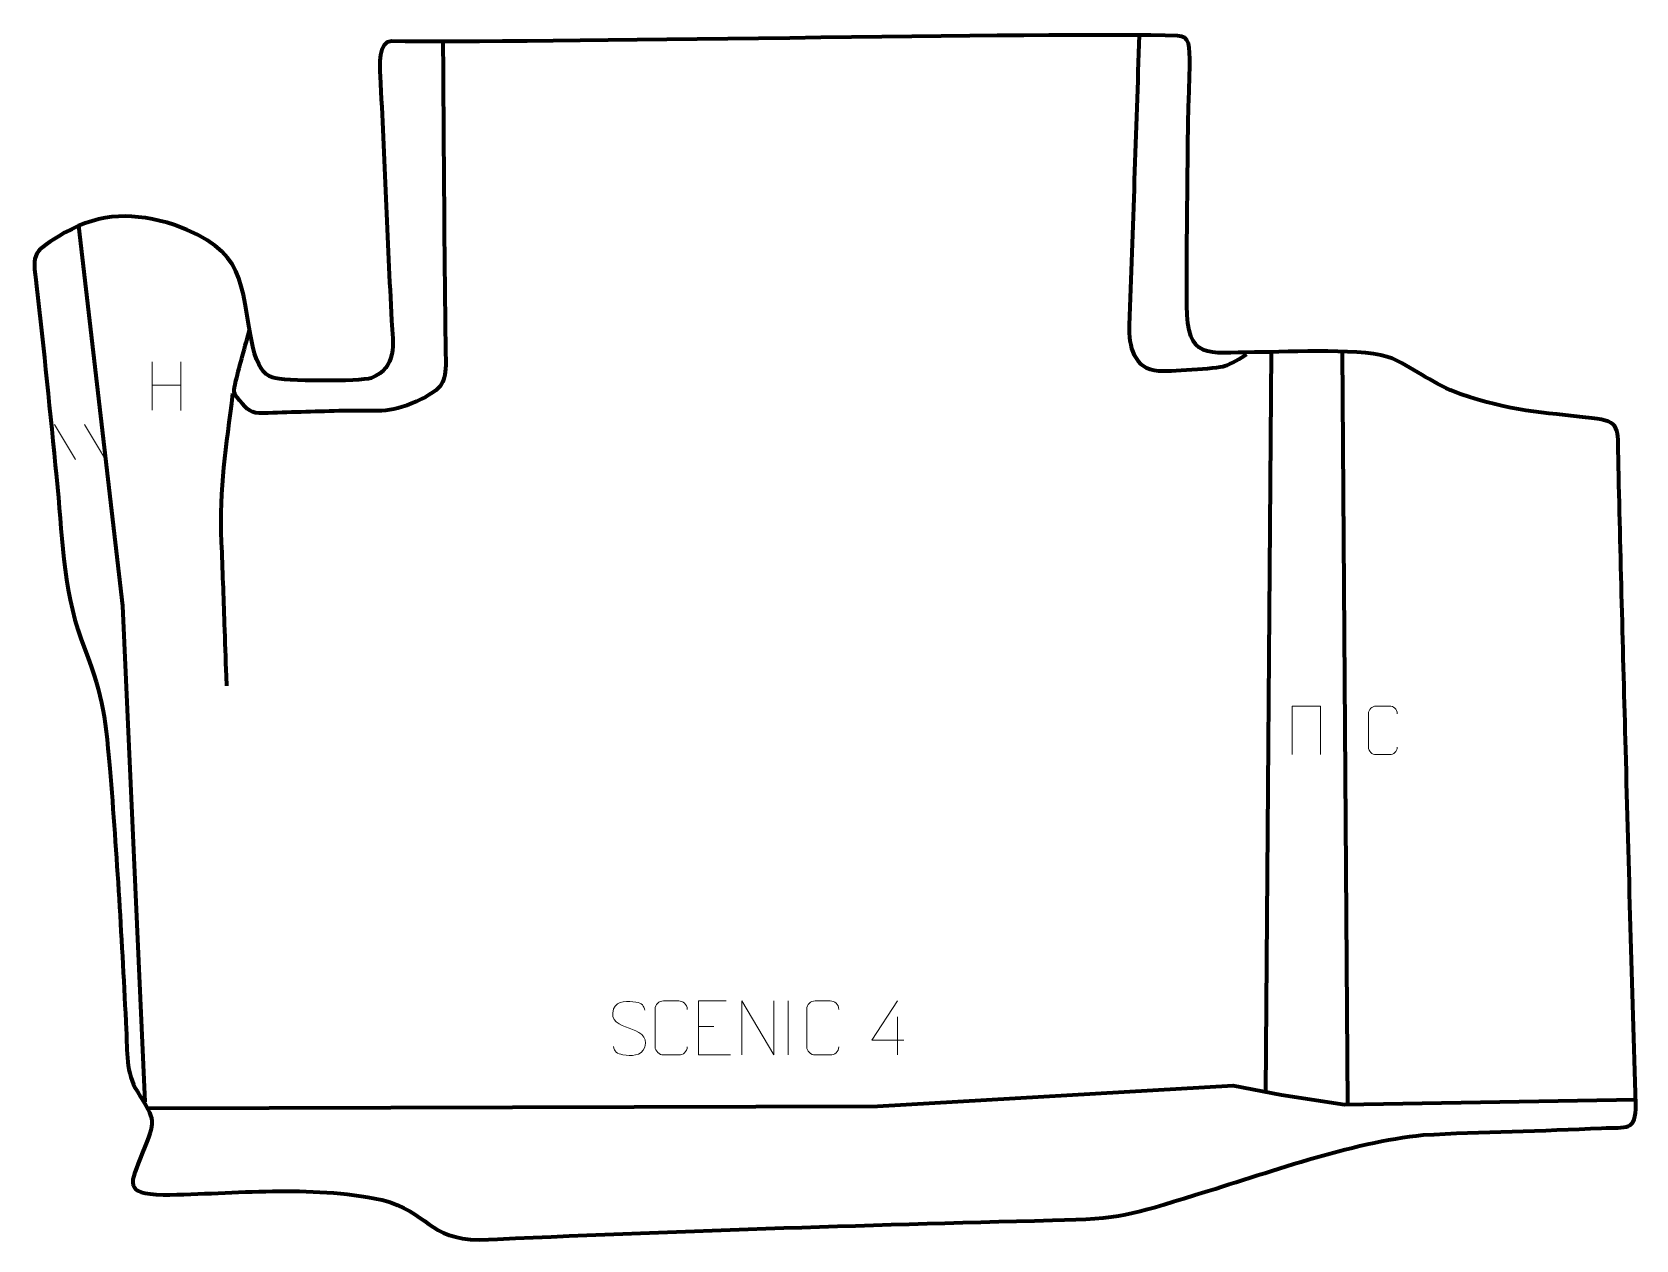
# Model space of a CAD drawing. Header units: millimetres. Extents: x -667 to 74, y 171 to 728.
import ezdxf

# ---------------------------------------------------------------- set-up
doc = ezdxf.new("R2010")
doc.units = ezdxf.units.MM
doc.header["$MEASUREMENT"] = 0
doc.layers.add('layer 2', color=7, linetype='Continuous')
doc.layers.add('layer 3', color=7, linetype='Continuous')

msp = doc.modelspace()

# ---------------------------------------------------------------- linework, layer by layer
at = {"layer": 'layer 2', "color": 140, "lineweight": 158}
for points, knots in [([(-155.8498, 726.8221), (-157.3786, 682.1978), (-158.8032, 637.568), (-160.5195, 592.951), (-160.5195, 592.951), (-160.7401, 583.154), (-158.5151, 572.7004), (-146.874, 571.7967), (-146.874, 571.7967), (-142.8703, 571.4858), (-120.0326, 572.9203), (-116.3358, 574.0725), (-116.3358, 574.0725), (-113.4572, 574.9697), (-109.0137, 577.8113), (-106.3722, 579.4624)], [0, 0, 0, 0, 0.2, 0.2, 0.2, 0.2, 0.4, 0.4, 0.4, 0.4, 0.6, 0.6, 0.6, 0.6, 1, 1, 1, 1]), ([(-477.3836, 723.8588), (-476.9804, 674.635), (-476.8377, 625.4074), (-476.0589, 576.1881), (-476.0589, 576.1881), (-475.9045, 566.4307), (-478.186, 563.3286), (-487.0548, 558.9191), (-487.0548, 558.9191), (-500.9748, 551.9981), (-506.2242, 553.4382), (-521.2298, 553.3561), (-521.2298, 553.3561), (-522.643, 553.3483), (-524.0453, 553.3273), (-525.458, 553.2994), (-525.458, 553.2994), (-537.0738, 553.0047), (-548.6874, 552.6488), (-560.2998, 552.2413), (-560.2998, 552.2413), (-565.984, 552.0403), (-567.6123, 553.7711), (-571.2534, 558.1763), (-571.2534, 558.1763), (-574.3872, 561.9678), (-574.1482, 561.9664), (-572.9378, 567.1726), (-572.9378, 567.1726), (-571.1775, 574.7438), (-568.6382, 583.1614), (-566.6077, 590.7955)], [0, 0, 0, 0, 0.11111111, 0.11111111, 0.11111111, 0.11111111, 0.22222222, 0.22222222, 0.22222222, 0.22222222, 0.33333333, 0.33333333, 0.33333333, 0.33333333, 0.44444444, 0.44444444, 0.44444444, 0.44444444, 0.55555556, 0.55555556, 0.55555556, 0.55555556, 0.66666667, 0.66666667, 0.66666667, 0.66666667, 0.77777778, 0.77777778, 0.77777778, 0.77777778, 1, 1, 1, 1]), ([(-645.6764, 638.72), (-645.6764, 638.72), (-625.3546, 463.3778), (-625.3546, 463.3778), (-625.3546, 463.3778), (-625.3546, 463.3778), (-614.9699, 234.2483), (-614.9699, 234.2483)], [0, 0, 0, 0, 0.33333333, 0.33333333, 0.33333333, 0.33333333, 1, 1, 1, 1]), ([(-574.4518, 561.3047), (-577.5917, 536.4394), (-580.6741, 518.192), (-579.7022, 492.6837), (-579.7022, 492.6837), (-579.2233, 480.1127), (-578.7411, 467.5424), (-578.3157, 454.9695), (-578.3157, 454.9695), (-578.0481, 446.9408), (-577.7804, 438.912), (-577.5128, 430.8833), (-577.5128, 430.8833), (-577.5128, 430.8833), (-577.3623, 426.3671), (-577.3623, 426.3671)], [0, 0, 0, 0, 0.2, 0.2, 0.2, 0.2, 0.4, 0.4, 0.4, 0.4, 0.6, 0.6, 0.6, 0.6, 1, 1, 1, 1]), ([(-613.7862, 231.3161), (-613.7862, 231.3161), (-276.6999, 232.2638), (-276.6999, 232.2638), (-276.6999, 232.2638), (-276.6999, 232.2638), (-112.3935, 241.7888), (-112.3935, 241.7888), (-112.3935, 241.7888), (-112.3935, 241.7888), (-90.1686, 237.5555), (-90.1686, 237.5555), (-90.1686, 237.5555), (-90.1686, 237.5555), (-61.1303, 232.9913), (-61.1303, 232.9913), (-61.1303, 232.9913), (-61.1303, 232.9913), (73.4261, 235.3774), (73.4261, 235.3774)], [0, 0, 0, 0, 0.16666667, 0.16666667, 0.16666667, 0.16666667, 0.33333333, 0.33333333, 0.33333333, 0.33333333, 0.5, 0.5, 0.5, 0.5, 0.66666667, 0.66666667, 0.66666667, 0.66666667, 1, 1, 1, 1])]:
    msp.add_open_spline(points, degree=3, knots=knots, dxfattribs=at)
for points in [[(-97.3399, 238.9214), (-97.3399, 238.9214), (-94.7414, 580.5271), (-94.7414, 580.5271)], [(-59.5399, 233.0195), (-59.5399, 233.0195), (-61.9158, 580.7299), (-61.9158, 580.7299)]]:
    msp.add_open_spline(points, degree=3, dxfattribs=at)
at = {"layer": 'layer 2', "color": 250, "lineweight": 9}
for points in [[(-611.5645, 575.9144), (-611.5645, 575.9144), (-611.5645, 553.7217), (-611.5645, 553.7217)], [(-598.4488, 575.9144), (-598.4488, 575.9144), (-598.4488, 553.5641), (-598.4488, 553.5641)], [(-611.547, 565.272), (-611.547, 565.272), (-598.4488, 565.272), (-598.4488, 565.272)], [(-656.7486, 547.0709), (-656.7486, 547.0709), (-647.0408, 530.9406), (-647.0408, 530.9406)], [(-642.828, 547.0709), (-642.828, 547.0709), (-633.1202, 530.9406), (-633.1202, 530.9406)], [(-317.9566, 280.8929), (-317.9566, 280.8929), (-317.9566, 255.9188), (-317.9566, 255.9188)], [(-359.3895, 269.0029), (-359.3895, 269.0029), (-352.2214, 269.0029), (-352.2214, 269.0029)], [(-267.4899, 273.5835), (-267.4899, 273.5835), (-267.4899, 255.9188), (-267.4899, 255.9188)]]:
    msp.add_open_spline(points, degree=3, dxfattribs=at)
for points, knots in [([(-85.2787, 394.6413), (-85.2787, 394.6413), (-85.2787, 416.9916), (-85.2787, 416.9916), (-85.2787, 416.9916), (-85.2787, 416.9916), (-72.1604, 416.9916), (-72.1604, 416.9916), (-72.1604, 416.9916), (-72.1604, 416.9916), (-72.1604, 394.6413), (-72.1604, 394.6413)], [0, 0, 0, 0, 0.25, 0.25, 0.25, 0.25, 0.5, 0.5, 0.5, 0.5, 1, 1, 1, 1]), ([(-36.6976, 398.061), (-36.8228, 395.98), (-38.325, 394.6548), (-40.2487, 394.6451), (-40.2487, 394.6451), (-42.3373, 394.6454), (-44.4259, 394.6454), (-46.5142, 394.6451), (-46.5142, 394.6451), (-48.2384, 394.5507), (-50.0048, 396.2386), (-49.9948, 398.0454), (-49.9948, 398.0454), (-49.9944, 403.2136), (-49.9944, 408.3813), (-49.9948, 413.5487), (-49.9948, 413.5487), (-49.991, 415.4638), (-48.4265, 417.0037), (-46.4986, 416.9916), (-46.4986, 416.9916), (-44.4156, 416.9916), (-42.3321, 416.9916), (-40.2487, 416.9916), (-40.2487, 416.9916), (-38.5052, 417.0234), (-36.7215, 415.6875), (-36.6976, 413.5041)], [0, 0, 0, 0, 0.125, 0.125, 0.125, 0.125, 0.25, 0.25, 0.25, 0.25, 0.375, 0.375, 0.375, 0.375, 0.5, 0.5, 0.5, 0.5, 0.625, 0.625, 0.625, 0.625, 0.75, 0.75, 0.75, 0.75, 1, 1, 1, 1]), ([(-391.3792, 268.384), (-395.6275, 269.8544), (-400.5356, 271.6502), (-398.5305, 277.1705), (-398.5305, 277.1705), (-397.027, 281.3104), (-391.8134, 280.9219), (-388.2098, 280.3208), (-388.2098, 280.3208), (-385.3492, 279.8436), (-384.4845, 278.6304), (-384.1739, 276.5463)], [0, 0, 0, 0, 0.25, 0.25, 0.25, 0.25, 0.5, 0.5, 0.5, 0.5, 1, 1, 1, 1]), ([(-364.5336, 259.7468), (-364.6734, 257.4234), (-366.3506, 255.9438), (-368.4983, 255.933), (-368.4983, 255.933), (-370.8302, 255.9334), (-373.1621, 255.9334), (-375.4936, 255.933), (-375.4936, 255.933), (-377.4186, 255.8276), (-379.3907, 257.7121), (-379.3795, 259.7294), (-379.3795, 259.7294), (-379.3791, 265.4995), (-379.3791, 271.2692), (-379.3795, 277.0385), (-379.3795, 277.0385), (-379.3753, 279.1766), (-377.6286, 280.8958), (-375.4762, 280.8823), (-375.4762, 280.8823), (-373.1505, 280.8823), (-370.8244, 280.8823), (-368.4983, 280.8823), (-368.4983, 280.8823), (-366.5517, 280.9178), (-364.5603, 279.4263), (-364.5336, 276.9887)], [0, 0, 0, 0, 0.125, 0.125, 0.125, 0.125, 0.25, 0.25, 0.25, 0.25, 0.375, 0.375, 0.375, 0.375, 0.5, 0.5, 0.5, 0.5, 0.625, 0.625, 0.625, 0.625, 0.75, 0.75, 0.75, 0.75, 1, 1, 1, 1]), ([(-346.5156, 280.8826), (-346.5156, 280.8826), (-359.3895, 280.8826), (-359.3895, 280.8826), (-359.3895, 280.8826), (-359.3895, 280.8826), (-359.3895, 255.929), (-359.3895, 255.929), (-359.3895, 255.929), (-359.3895, 255.929), (-344.5237, 255.929), (-344.5237, 255.929)], [0, 0, 0, 0, 0.25, 0.25, 0.25, 0.25, 0.5, 0.5, 0.5, 0.5, 1, 1, 1, 1]), ([(-339.284, 255.9291), (-339.284, 255.9291), (-339.284, 280.8826), (-339.284, 280.8826), (-339.284, 280.8826), (-339.284, 280.8826), (-324.6292, 255.9291), (-324.6292, 255.9291), (-324.6292, 255.9291), (-324.6292, 255.9291), (-324.6292, 280.8826), (-324.6292, 280.8826)], [0, 0, 0, 0, 0.25, 0.25, 0.25, 0.25, 0.5, 0.5, 0.5, 0.5, 1, 1, 1, 1]), ([(-294.5336, 259.7468), (-294.6734, 257.4234), (-296.3506, 255.9438), (-298.4983, 255.933), (-298.4983, 255.933), (-300.8302, 255.9334), (-303.1621, 255.9334), (-305.4936, 255.933), (-305.4936, 255.933), (-307.4186, 255.8276), (-309.3907, 257.7121), (-309.3795, 259.7294), (-309.3795, 259.7294), (-309.3791, 265.4995), (-309.3791, 271.2692), (-309.3795, 277.0385), (-309.3795, 277.0385), (-309.3753, 279.1766), (-307.6286, 280.8958), (-305.4762, 280.8823), (-305.4762, 280.8823), (-303.1505, 280.8823), (-300.8244, 280.8823), (-298.4983, 280.8823), (-298.4983, 280.8823), (-296.5517, 280.9178), (-294.5603, 279.4263), (-294.5336, 276.9887)], [0, 0, 0, 0, 0.125, 0.125, 0.125, 0.125, 0.25, 0.25, 0.25, 0.25, 0.375, 0.375, 0.375, 0.375, 0.5, 0.5, 0.5, 0.5, 0.625, 0.625, 0.625, 0.625, 0.75, 0.75, 0.75, 0.75, 1, 1, 1, 1]), ([(-264.5458, 262.8224), (-264.5458, 262.8224), (-279.3675, 262.8224), (-279.3675, 262.8224), (-279.3675, 262.8224), (-279.3675, 262.8224), (-267.4899, 280.8929), (-267.4899, 280.8929)], [0, 0, 0, 0, 0.33333333, 0.33333333, 0.33333333, 0.33333333, 1, 1, 1, 1]), ([(-391.3792, 268.3839), (-387.3606, 266.7372), (-382.3311, 264.8489), (-384.1651, 259.4886), (-384.1651, 259.4886), (-385.6249, 255.2222), (-390.5357, 255.4789), (-394.2618, 256.0336), (-394.2618, 256.0336), (-397.0118, 256.4434), (-398.2327, 257.6569), (-398.6107, 259.7691)], [0, 0, 0, 0, 0.25, 0.25, 0.25, 0.25, 0.5, 0.5, 0.5, 0.5, 1, 1, 1, 1])]:
    msp.add_open_spline(points, degree=3, knots=knots, dxfattribs=at)
at = {"layer": 'layer 3', "color": 242, "lineweight": 158}
msp.add_open_spline([(-138.1999, 726.5275), (-132.3974, 726.3419), (-132.4451, 721.8563), (-132.5174, 712.7658), (-132.5174, 712.7658), (-132.5946, 703.0573), (-133.1927, 693.2558), (-133.2891, 683.3956), (-133.2891, 683.3956), (-133.5392, 656.3727), (-134.0007, 628.992), (-133.8359, 601.9977), (-133.8359, 601.9977), (-133.6809, 576.5915), (-124.5107, 580.2006), (-102.6157, 580.3881), (-102.6157, 580.3881), (-85.5355, 580.5338), (-50.5557, 582.5091), (-38.8373, 577.4562), (-38.8373, 577.4562), (-27.1071, 571.9349), (-20.4977, 565.8057), (-7.4403, 561.0906), (-7.4403, 561.0906), (15.6957, 553.1063), (29.6418, 552.7102), (53.1919, 550.0278), (53.1919, 550.0278), (66.7935, 548.4785), (65.0986, 544.9402), (65.3909, 531.8573), (65.3909, 531.8573), (66.3956, 486.889), (67.5758, 441.9577), (68.8018, 396.9941), (68.8018, 396.9941), (70.29, 342.3703), (71.6676, 287.7266), (73.5019, 233.1141), (73.5019, 233.1141), (73.369, 220.4189), (69.5614, 222.7965), (57.5965, 222.159), (57.5965, 222.159), (30.2003, 220.7592), (2.4676, 220.6066), (-24.7915, 218.9925), (-24.7915, 218.9925), (-57.8987, 215.7308), (-97.6171, 201.1397), (-129.9489, 191.3095), (-129.9489, 191.3095), (-159.6343, 182.1561), (-164.0538, 180.3361), (-195.9449, 179.5944), (-195.9449, 179.5944), (-284.1265, 177.4191), (-372.3133, 174.6317), (-460.426, 170.5286), (-460.426, 170.5286), (-484.4112, 170.9072), (-483.7224, 183.3555), (-505.5715, 189.0637), (-505.5715, 189.0637), (-539.9616, 196.0636), (-572.1402, 191.8416), (-606.6102, 191.2922), (-606.6102, 191.2922), (-625.0658, 192.2099), (-621.8542, 195.9561), (-616.0264, 210.8443), (-616.0264, 210.8443), (-610.1313, 225.9044), (-609.7739, 225.2528), (-618.4602, 239.0415), (-618.4602, 239.0415), (-623.8493, 247.5963), (-623.1407, 257.6601), (-623.6192, 267.6474), (-623.6192, 267.6474), (-625.5995, 307.6664), (-627.9101, 348.3322), (-631.186, 388.2525), (-631.186, 388.2525), (-633.5794, 415.0716), (-634.5432, 422.506), (-644.4238, 447.8506), (-644.4238, 447.8506), (-653.106, 471.7566), (-653.1764, 497.6323), (-655.7775, 522.8217), (-655.7775, 522.8217), (-658.8243, 552.0747), (-661.571, 581.8442), (-665.0631, 610.9954), (-665.0631, 610.9954), (-667.0686, 627.3826), (-666.9196, 626.4199), (-651.8947, 635.6391), (-651.8947, 635.6391), (-634.9372, 645.113), (-619.795, 644.9505), (-601.5224, 639.2467), (-601.5224, 639.2467), (-567.924, 627.1012), (-571.2036, 612.9646), (-565.1665, 583.0757), (-565.1665, 583.0757), (-562.9367, 573.9278), (-560.1883, 570.1744), (-556.1028, 568.6807), (-556.1028, 568.6807), (-551.459, 566.983), (-515.3554, 566.8219), (-510.5095, 568.4307), (-510.5095, 568.4307), (-498.2179, 573.7833), (-500.4342, 583.6783), (-501.0618, 595.0662), (-501.0618, 595.0662), (-503.0649, 632.6614), (-504.3774, 670.2671), (-506.3582, 707.8916), (-506.3582, 707.8916), (-506.5969, 712.427), (-507.3503, 724.1117), (-500.9906, 723.9994), (-500.9906, 723.9994), (-440.8386, 722.9371), (-192.1024, 728.2513), (-138.1999, 726.5275)], degree=3, knots=[0, 0, 0, 0, 0.02941176, 0.02941176, 0.02941176, 0.02941176, 0.05882353, 0.05882353, 0.05882353, 0.05882353, 0.08823529, 0.08823529, 0.08823529, 0.08823529, 0.11764706, 0.11764706, 0.11764706, 0.11764706, 0.14705882, 0.14705882, 0.14705882, 0.14705882, 0.17647059, 0.17647059, 0.17647059, 0.17647059, 0.20588235, 0.20588235, 0.20588235, 0.20588235, 0.23529412, 0.23529412, 0.23529412, 0.23529412, 0.26470588, 0.26470588, 0.26470588, 0.26470588, 0.29411765, 0.29411765, 0.29411765, 0.29411765, 0.32352941, 0.32352941, 0.32352941, 0.32352941, 0.35294118, 0.35294118, 0.35294118, 0.35294118, 0.38235294, 0.38235294, 0.38235294, 0.38235294, 0.41176471, 0.41176471, 0.41176471, 0.41176471, 0.44117647, 0.44117647, 0.44117647, 0.44117647, 0.47058824, 0.47058824, 0.47058824, 0.47058824, 0.5, 0.5, 0.5, 0.5, 0.52941176, 0.52941176, 0.52941176, 0.52941176, 0.55882353, 0.55882353, 0.55882353, 0.55882353, 0.58823529, 0.58823529, 0.58823529, 0.58823529, 0.61764706, 0.61764706, 0.61764706, 0.61764706, 0.64705882, 0.64705882, 0.64705882, 0.64705882, 0.67647059, 0.67647059, 0.67647059, 0.67647059, 0.70588235, 0.70588235, 0.70588235, 0.70588235, 0.73529412, 0.73529412, 0.73529412, 0.73529412, 0.76470588, 0.76470588, 0.76470588, 0.76470588, 0.79411765, 0.79411765, 0.79411765, 0.79411765, 0.82352941, 0.82352941, 0.82352941, 0.82352941, 0.85294118, 0.85294118, 0.85294118, 0.85294118, 0.88235294, 0.88235294, 0.88235294, 0.88235294, 0.91176471, 0.91176471, 0.91176471, 0.91176471, 0.94117647, 0.94117647, 0.94117647, 0.94117647, 1, 1, 1, 1], dxfattribs=at)

doc.saveas('drawing.dxf')
